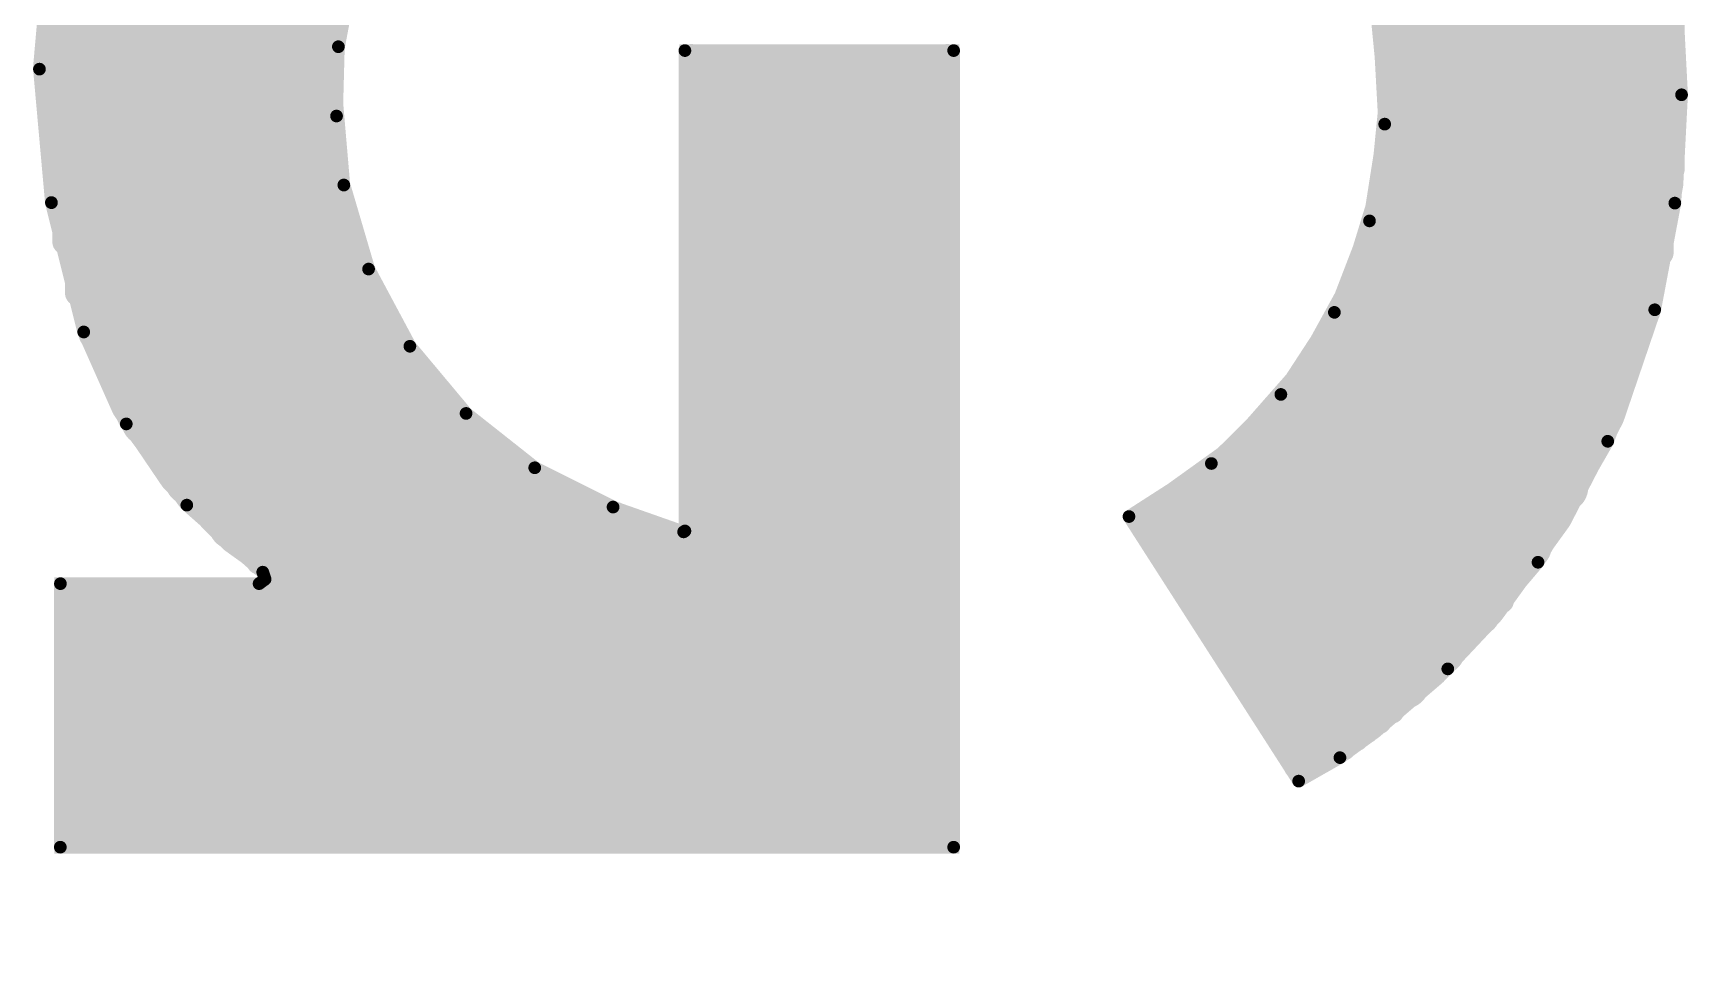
# Model space of a CAD drawing. Header units: millimetres. Extents: x 2260 to 2572, y -21 to 200.
# Drawn here: x 2434.634 to 2437.948, y 99.948 to 101.795 of the extents above; entities that cross this region are included whole.
import ezdxf

# ---------------------------------------------------------------- set-up
doc = ezdxf.new("R2010")
doc.units = ezdxf.units.MM
doc.layers.get('0').update_dxf_attribs({"lineweight": 18})
doc.layers.add('TO', color=1, linetype='Continuous', lineweight=18)

# ---------------------------------------------------------------- blocks, each defined once
blk = doc.blocks.new('PAD_R1')
blk.add_lwpolyline([(0.25, 0, 0.5, 0.5, 1), (-0.25, 0, 0.5, 0.5, 1)], format="xyseb", close=True)

msp = doc.modelspace()

# ---------------------------------------------------------------- linework, layer by layer
at = {"layer": 'TO'}
for points in [[(2435.227754961821, 102.918147615617, 0.0508, 0.0508, 0), (2435.227754961821, 100.1764756156171, 0.0508, 0.0508, 0)], [(2435.189010961821, 102.885737615617, 0.0508, 0.0508, 0), (2435.189010961821, 100.1764756156171, 0.0508, 0.0508, 0)], [(2437.354414961821, 101.6596776156171, 0.0508, 0.0508, 0), (2437.354414961821, 102.8959226156171, 0.0508, 0.0508, 0)], [(2435.150265961821, 102.851062615617, 0.0508, 0.0508, 0), (2435.150265961821, 100.1764756156171, 0.0508, 0.0508, 0)], [(2437.379814961821, 102.8419246156171, 0.1016, 0.1016, 0), (2437.379814961821, 100.491820615617, 0.1016, 0.1016, 0)], [(2435.086119961821, 102.788637615617, 0.0508, 0.0508, 0), (2435.086119961821, 100.735425615617, 0.0508, 0.0508, 0)], [(2435.111520961821, 102.8139026156171, 0.0508, 0.0508, 0), (2435.111520961821, 100.1764756156171, 0.0508, 0.0508, 0)], [(2437.451419961821, 102.7765906156171, 0.1016, 0.1016, 0), (2437.451419961821, 100.559469615617, 0.1016, 0.1016, 0)], [(2435.035320961821, 102.6933606156171, 0.1016, 0.1016, 0), (2435.035320961821, 100.810037615617, 0.1016, 0.1016, 0)], [(2437.523024961821, 102.7023206156171, 0.1016, 0.1016, 0), (2437.523024961821, 100.6368276156171, 0.1016, 0.1016, 0)], [(2437.573824961821, 102.683039615617, 0.0508, 0.0508, 0), (2437.573824961821, 100.657375615617, 0.0508, 0.0508, 0)], [(2434.948127961821, 102.578307615617, 0.1016, 0.1016, 0), (2434.948127961821, 100.898887615617, 0.1016, 0.1016, 0)], [(2437.624625961821, 102.574492615617, 0.1016, 0.1016, 0), (2437.624625961821, 100.768407615617, 0.1016, 0.1016, 0)], [(2437.697357961821, 102.460680615617, 0.1016, 0.1016, 0), (2437.697357961821, 100.8850006156171, 0.1016, 0.1016, 0)], [(2434.860937961821, 102.434405615617, 0.1016, 0.1016, 0), (2434.860937961821, 101.018072615617, 0.1016, 0.1016, 0)], [(2437.770087961821, 102.316515615617, 0.1016, 0.1016, 0), (2437.770087961821, 101.032319615617, 0.1016, 0.1016, 0)], [(2434.773744961821, 102.237850615617, 0.1016, 0.1016, 0), (2434.773744961821, 101.200477615617, 0.1016, 0.1016, 0)], [(2434.722944961821, 102.166122615617, 0.0508, 0.0508, 0), (2434.722944961821, 101.2737356156171, 0.0508, 0.0508, 0)], [(2437.842819961821, 102.108752615617, 0.1016, 0.1016, 0), (2437.842819961821, 101.2439496156171, 0.1016, 0.1016, 0)], [(2434.697544961821, 102.068267615617, 0.0508, 0.0508, 0), (2434.697544961821, 101.376362615617, 0.0508, 0.0508, 0)], [(2435.193467961821, 101.973150615617, 0.2032, 0.2032, 0), (2435.156382961821, 101.775320615617, 0.2032, 0.2032, 0)], [(2434.658950961821, 101.726497615617, 0.0508, 0.0508, 0), (2434.682709961821, 101.995325615617, 0.0508, 0.0508, 0)], [(2434.683107961821, 101.997527615617, 0.0508, 0.0508, 0), (2434.683107961821, 101.455152615617, 0.0508, 0.0508, 0)], [(2437.893619961821, 102.000722615617, 0.0508, 0.0508, 0), (2437.893619961821, 101.354232615617, 0.0508, 0.0508, 0)], [(2434.646255961821, 101.722727615617, 0.0254, 0.0254, 0), (2434.668902961821, 101.990127615617, 0.0254, 0.0254, 0)], [(2435.266427961821, 101.951165615617, 0.0508, 0.0508, 0), (2435.232300961821, 101.768730615617, 0.0508, 0.0508, 0)], [(2435.278599961821, 101.947537615617, 0.0254, 0.0254, 0), (2435.244957961821, 101.767677615617, 0.0254, 0.0254, 0)], [(2436.130715961821, 101.772635615617, 0.4064, 0.4064, 0), (2436.130715961821, 100.1510756156171, 0.4064, 0.4064, 0)], [(2436.285447961821, 101.772635615617, 0.4064, 0.4064, 0), (2436.285447961821, 100.1510756156171, 0.4064, 0.4064, 0)], [(2437.354414961821, 101.6596776156171, 0.0508, 0.0508, 0), (2437.336652961821, 101.842114615617, 0.0508, 0.0508, 0)], [(2437.913060961821, 101.850927615617, 0.0508, 0.0508, 0), (2437.922342961821, 101.671392615617, 0.0508, 0.0508, 0)], [(2437.925725961821, 101.851937615617, 0.0254, 0.0254, 0), (2437.935045961821, 101.671372615617, 0.0254, 0.0254, 0)], [(2437.340522961821, 101.6125476156171, 0.0254, 0.0254, 0), (2437.329762961821, 101.808537615617, 0.0254, 0.0254, 0)], [(2437.915989961821, 101.806662615617, 0.0508, 0.0508, 0), (2437.915989961821, 101.522740615617, 0.0508, 0.0508, 0)], [(2435.232300961821, 101.7687376156171, 0.0508, 0.0508, 0), (2435.227754961821, 101.670299615617, 0.0508, 0.0508, 0)], [(2435.244954961821, 101.767677615617, 0.0254, 0.0254, 0), (2435.241272961821, 101.6287676156171, 0.0254, 0.0254, 0)], [(2434.682765961821, 101.4573626156171, 0.0508, 0.0508, 0), (2434.658950961821, 101.7265006156171, 0.0508, 0.0508, 0)], [(2435.938969961821, 100.7973776156171, 0.0254, 0.0254, 0), (2435.938969961821, 101.7599356156171, 0.0254, 0.0254, 0)], [(2435.938969961821, 101.7599356156171, 0.0254, 0.0254, 0), (2436.477190961821, 101.7599356156171, 0.0254, 0.0254, 0)], [(2435.951670961821, 100.776704615617, 0.0508, 0.0508, 0), (2435.951670961821, 101.747630615617, 0.0508, 0.0508, 0)], [(2436.464489961821, 101.747630615617, 0.0508, 0.0508, 0), (2436.464489961821, 100.1764756156171, 0.0508, 0.0508, 0)], [(2436.477190961821, 101.7599356156171, 0.0254, 0.0254, 0), (2436.477190961821, 100.1637756156171, 0.0254, 0.0254, 0)], [(2434.670207961821, 101.455439615617, 0.0254, 0.0254, 0), (2434.646255961821, 101.722727615617, 0.0254, 0.0254, 0)], [(2435.227752961821, 101.670294615617, 0.0508, 0.0508, 0), (2435.243372961821, 101.488259615617, 0.0508, 0.0508, 0)], [(2437.335894961821, 101.473432615617, 0.0508, 0.0508, 0), (2437.354412961821, 101.6596776156171, 0.0508, 0.0508, 0)], [(2437.354414961821, 100.436742615617, 0.0508, 0.0508, 0), (2437.354414961821, 101.6596776156171, 0.0508, 0.0508, 0)], [(2437.922342961821, 101.671365615617, 0.0508, 0.0508, 0), (2437.913089961821, 101.492107615617, 0.0508, 0.0508, 0)], [(2437.935042961821, 101.671372615617, 0.0254, 0.0254, 0), (2437.921559961821, 101.454309615617, 0.0254, 0.0254, 0)], [(2435.241272961821, 101.6287676156171, 0.0254, 0.0254, 0), (2435.255860961821, 101.490580615617, 0.0254, 0.0254, 0)], [(2437.310042961821, 101.418642615617, 0.0254, 0.0254, 0), (2437.340522961821, 101.6125476156171, 0.0254, 0.0254, 0)], [(2435.168369961821, 101.474805615617, 0.2032, 0.2032, 0), (2435.223072961821, 101.288690615617, 0.2032, 0.2032, 0)], [(2437.913092961821, 101.492119615617, 0.0508, 0.0508, 0), (2437.869014961821, 101.243737615617, 0.0508, 0.0508, 0)], [(2434.746944961821, 101.2002256156171, 0.0508, 0.0508, 0), (2434.682767961821, 101.457355615617, 0.0508, 0.0508, 0)], [(2435.243374961821, 101.4882526156171, 0.0508, 0.0508, 0), (2435.293662961821, 101.317385615617, 0.0508, 0.0508, 0)], [(2435.255862961821, 101.490577615617, 0.0254, 0.0254, 0), (2435.255892961821, 101.490417615617, 0.0254, 0.0254, 0)], [(2435.255892961821, 101.490417615617, 0.0254, 0.0254, 0), (2435.305439961821, 101.322137615617, 0.0254, 0.0254, 0)], [(2437.281062961821, 101.294482615617, 0.0508, 0.0508, 0), (2437.335894961821, 101.473432615617, 0.0508, 0.0508, 0)], [(2434.670247961821, 101.455222615617, 0.0254, 0.0254, 0), (2434.670209961821, 101.455439615617, 0.0254, 0.0254, 0)], [(2434.670262961821, 101.455132615617, 0.0254, 0.0254, 0), (2434.670247961821, 101.455222615617, 0.0254, 0.0254, 0)], [(2434.734927961821, 101.196117615617, 0.0254, 0.0254, 0), (2434.670262961821, 101.455132615617, 0.0254, 0.0254, 0)], [(2435.253154961821, 101.444197615617, 0.0508, 0.0508, 0), (2435.253154961821, 100.1764756156171, 0.0508, 0.0508, 0)], [(2437.329015961821, 101.443682615617, 0.0508, 0.0508, 0), (2437.329015961821, 100.4157746156171, 0.0508, 0.0508, 0)], [(2437.921559961821, 101.454309615617, 0.0254, 0.0254, 0), (2437.881314961821, 101.240582615617, 0.0254, 0.0254, 0)], [(2437.239675961821, 101.235402615617, 0.0254, 0.0254, 0), (2437.310042961821, 101.418642615617, 0.0254, 0.0254, 0)], [(2435.223072961821, 101.288690615617, 0.2032, 0.2032, 0), (2435.314565961821, 101.117637615617, 0.2032, 0.2032, 0)], [(2435.268377961821, 101.388885615617, 0.0508, 0.0508, 0), (2435.268377961821, 100.1764756156171, 0.0508, 0.0508, 0)], [(2437.303612961821, 101.353872615617, 0.0508, 0.0508, 0), (2437.303612961821, 100.396672615617, 0.0508, 0.0508, 0)], [(2435.293662961821, 101.317385615617, 0.0508, 0.0508, 0), (2435.377680961821, 101.1603326156171, 0.0508, 0.0508, 0)], [(2435.305439961821, 101.322137615617, 0.0254, 0.0254, 0), (2435.388192961821, 101.167460615617, 0.0254, 0.0254, 0)], [(2437.184872961821, 101.119342615617, 0.0508, 0.0508, 0), (2437.281067961821, 101.294487615617, 0.0508, 0.0508, 0)], [(2437.283034961821, 101.299224615617, 0.0508, 0.0508, 0), (2437.283034961821, 100.381392615617, 0.0508, 0.0508, 0)], [(2437.844405961821, 101.250032615617, 0.1016, 0.1016, 0), (2437.771497961821, 101.0356246156171, 0.1016, 0.1016, 0)], [(2434.851519961821, 101.033652615617, 0.1016, 0.1016, 0), (2434.770942961821, 101.208550615617, 0.1016, 0.1016, 0)], [(2437.257634961821, 101.243797615617, 0.0508, 0.0508, 0), (2437.257634961821, 100.362767615617, 0.0508, 0.0508, 0)], [(2437.869012961821, 101.243732615617, 0.0508, 0.0508, 0), (2437.794889961821, 101.025725615617, 0.0508, 0.0508, 0)], [(2437.881314961821, 101.240582615617, 0.0254, 0.0254, 0), (2437.787207961821, 100.977095615617, 0.0254, 0.0254, 0)], [(2434.816567961821, 101.043565615617, 0.0508, 0.0508, 0), (2434.746944961821, 101.200230615617, 0.0508, 0.0508, 0)], [(2435.314565961821, 101.117637615617, 0.2032, 0.2032, 0), (2435.439010961821, 100.968827615617, 0.2032, 0.2032, 0)], [(2437.132532961821, 101.070937615617, 0.0254, 0.0254, 0), (2437.239675961821, 101.235402615617, 0.0254, 0.0254, 0)], [(2437.232234961821, 101.194717615617, 0.0508, 0.0508, 0), (2437.232234961821, 100.3471476156171, 0.0508, 0.0508, 0)], [(2434.734959961821, 101.196024615617, 0.0254, 0.0254, 0), (2434.734927961821, 101.196117615617, 0.0254, 0.0254, 0)], [(2434.820149961821, 101.011857615617, 0.0254, 0.0254, 0), (2434.734959961821, 101.196024615617, 0.0254, 0.0254, 0)], [(2435.377680961821, 101.1603326156171, 0.0508, 0.0508, 0), (2435.491912961821, 101.023672615617, 0.0508, 0.0508, 0)], [(2435.388192961821, 101.167460615617, 0.0254, 0.0254, 0), (2435.500685961821, 101.0328546156171, 0.0254, 0.0254, 0)], [(2437.060844961821, 100.940080615617, 0.1016, 0.1016, 0), (2437.205714961821, 101.104830615617, 0.1016, 0.1016, 0)], [(2437.189422961821, 101.125937615617, 0.0508, 0.0508, 0), (2437.189422961821, 100.3227856156171, 0.0508, 0.0508, 0)], [(2435.369977961821, 101.043627615617, 0.2032, 0.2032, 0), (2435.369977961821, 100.252675615617, 0.2032, 0.2032, 0)], [(2437.088582961821, 101.0022726156171, 0.0508, 0.0508, 0), (2437.184867961821, 101.119337615617, 0.0508, 0.0508, 0)], [(2437.164022961821, 101.091215615617, 0.0508, 0.0508, 0), (2437.164022961821, 100.325432615617, 0.0508, 0.0508, 0)], [(2434.965929961821, 100.878759615617, 0.1016, 0.1016, 0), (2434.851519961821, 101.033652615617, 0.1016, 0.1016, 0)], [(2436.993355961821, 100.9325226156171, 0.0254, 0.0254, 0), (2437.132532961821, 101.070937615617, 0.0254, 0.0254, 0)], [(2437.771497961821, 101.0356246156171, 0.1016, 0.1016, 0), (2437.667585961821, 100.8344106156171, 0.1016, 0.1016, 0)], [(2434.912714961821, 100.901627615617, 0.0508, 0.0508, 0), (2434.816567961821, 101.043565615617, 0.0508, 0.0508, 0)], [(2435.439010961821, 100.968827615617, 0.2032, 0.2032, 0), (2435.591177961821, 100.848514615617, 0.2032, 0.2032, 0)], [(2437.794889961821, 101.025725615617, 0.0508, 0.0508, 0), (2437.689237961821, 100.8211306156171, 0.0508, 0.0508, 0)], [(2434.941389961821, 100.849142615617, 0.0254, 0.0254, 0), (2434.820149961821, 101.011857615617, 0.0254, 0.0254, 0)], [(2435.491912961821, 101.023672615617, 0.0508, 0.0508, 0), (2435.631572961821, 100.913130615617, 0.0508, 0.0508, 0)], [(2435.500685961821, 101.0328546156171, 0.0254, 0.0254, 0), (2435.638214961821, 100.923957615617, 0.0254, 0.0254, 0)], [(2436.974832961821, 100.9020926156171, 0.0508, 0.0508, 0), (2437.088582961821, 101.0022726156171, 0.0508, 0.0508, 0)], [(2437.113222961821, 100.991277615617, 0.1016, 0.1016, 0), (2437.113222961821, 100.452465615617, 0.1016, 0.1016, 0)], [(2435.533952961821, 100.887925615617, 0.2032, 0.2032, 0), (2435.533952961821, 100.252675615617, 0.2032, 0.2032, 0)], [(2436.882692961821, 100.812047615617, 0.1016, 0.1016, 0), (2437.060844961821, 100.940080615617, 0.1016, 0.1016, 0)], [(2437.787207961821, 100.977095615617, 0.0254, 0.0254, 0), (2437.647554961821, 100.7346526156171, 0.0254, 0.0254, 0)], [(2437.029064961821, 100.912502615617, 0.1016, 0.1016, 0), (2437.029064961821, 100.5837356156171, 0.1016, 0.1016, 0)], [(2435.032374961821, 100.778857615617, 0.0508, 0.0508, 0), (2434.912714961821, 100.901627615617, 0.0508, 0.0508, 0)], [(2435.109409961821, 100.750327615617, 0.1016, 0.1016, 0), (2434.965929961821, 100.878759615617, 0.1016, 0.1016, 0)], [(2435.591177961821, 100.848514615617, 0.2032, 0.2032, 0), (2435.764677961821, 100.761749615617, 0.2032, 0.2032, 0)], [(2435.631572961821, 100.913130615617, 0.0508, 0.0508, 0), (2435.790809961821, 100.8333326156171, 0.0508, 0.0508, 0)], [(2435.638214961821, 100.923957615617, 0.0254, 0.0254, 0), (2435.795025961821, 100.845317615617, 0.0254, 0.0254, 0)], [(2436.828302961821, 100.826287615617, 0.0254, 0.0254, 0), (2436.993355961821, 100.9325226156171, 0.0254, 0.0254, 0)], [(2436.846539961821, 100.821370615617, 0.0508, 0.0508, 0), (2436.974832961821, 100.9020926156171, 0.0508, 0.0508, 0)], [(2434.879569961821, 100.704500615617, 0.4064, 0.4064, 0), (2434.879569961821, 100.1510756156171, 0.4064, 0.4064, 0)], [(2434.882920961821, 100.704500615617, 0.4064, 0.4064, 0), (2434.882920961821, 100.1510756156171, 0.4064, 0.4064, 0)], [(2435.697927961821, 100.789920615617, 0.2032, 0.2032, 0), (2435.697927961821, 100.252675615617, 0.2032, 0.2032, 0)], [(2436.944907961821, 100.849972615617, 0.1016, 0.1016, 0), (2436.944907961821, 100.715002615617, 0.1016, 0.1016, 0)], [(2437.667585961821, 100.8344106156171, 0.1016, 0.1016, 0), (2437.534969961821, 100.650840615617, 0.1016, 0.1016, 0)], [(2435.093497961821, 100.7148376156171, 0.0254, 0.0254, 0), (2434.941389961821, 100.849142615617, 0.0254, 0.0254, 0)], [(2435.790809961821, 100.833334615617, 0.0508, 0.0508, 0), (2435.951670961821, 100.776704615617, 0.0508, 0.0508, 0)], [(2435.799527961821, 100.830685615617, 0.0508, 0.0508, 0), (2435.799527961821, 100.1764756156171, 0.0508, 0.0508, 0)], [(2435.795025961821, 100.845317615617, 0.0254, 0.0254, 0), (2435.795160961821, 100.8452656156171, 0.0254, 0.0254, 0)], [(2435.795160961821, 100.8452656156171, 0.0254, 0.0254, 0), (2435.936387961821, 100.795547615617, 0.0254, 0.0254, 0)], [(2437.180779961821, 100.347090615617, 0.1016, 0.1016, 0), (2436.882692961821, 100.812044615617, 0.1016, 0.1016, 0)], [(2435.824927961821, 100.821322615617, 0.0508, 0.0508, 0), (2435.824927961821, 100.1764756156171, 0.0508, 0.0508, 0)], [(2435.862900961821, 100.807955615617, 0.0508, 0.0508, 0), (2435.862900961821, 100.1764756156171, 0.0508, 0.0508, 0)], [(2435.900869961821, 100.794587615617, 0.0508, 0.0508, 0), (2435.900869961821, 100.1764756156171, 0.0508, 0.0508, 0)], [(2437.168212961821, 100.296102615617, 0.0254, 0.0254, 0), (2436.828305961821, 100.826287615617, 0.0254, 0.0254, 0)], [(2437.172399961821, 100.313097615617, 0.0508, 0.0508, 0), (2436.846542961821, 100.821370615617, 0.0508, 0.0508, 0)], [(2437.689237961821, 100.8211306156171, 0.0508, 0.0508, 0), (2437.554397961821, 100.6344756156171, 0.0508, 0.0508, 0)], [(2435.171802961821, 100.679100615617, 0.0508, 0.0508, 0), (2435.032374961821, 100.778857615617, 0.0508, 0.0508, 0)], [(2435.275977961821, 100.653702615617, 0.1016, 0.1016, 0), (2435.109409961821, 100.750327615617, 0.1016, 0.1016, 0)], [(2435.926269961821, 100.787174615617, 0.0508, 0.0508, 0), (2435.926269961821, 100.1764756156171, 0.0508, 0.0508, 0)], [(2435.927515961821, 100.787599615617, 0.0508, 0.0508, 0), (2435.927515961821, 100.1764756156171, 0.0508, 0.0508, 0)], [(2435.936387961821, 100.795547615617, 0.0254, 0.0254, 0), (2435.938969961821, 100.7973776156171, 0.0254, 0.0254, 0)], [(2435.098212961821, 100.700627615617, 0.0254, 0.0254, 0), (2435.093495961821, 100.7148376156171, 0.0254, 0.0254, 0)], [(2437.647554961821, 100.7346526156171, 0.0254, 0.0254, 0), (2437.466847961821, 100.5210506156171, 0.0254, 0.0254, 0)], [(2434.688065961821, 100.1637756156171, 0.0254, 0.0254, 0), (2434.688282961821, 100.691800615617, 0.0254, 0.0254, 0)], [(2434.700769961821, 100.176079615617, 0.0508, 0.0508, 0), (2434.700977961821, 100.679100615617, 0.0508, 0.0508, 0)], [(2434.688282961821, 100.691800615617, 0.0254, 0.0254, 0), (2435.086119961821, 100.691800615617, 0.0254, 0.0254, 0)], [(2435.086119961821, 100.679100615617, 0.0508, 0.0508, 0), (2435.086119961821, 100.1764756156171, 0.0508, 0.0508, 0)], [(2435.086117961821, 100.691800615617, 0.0254, 0.0254, 0), (2435.098212961821, 100.700627615617, 0.0254, 0.0254, 0)], [(2437.534980961821, 100.650849615617, 0.1016, 0.1016, 0), (2437.422640961821, 100.531222615617, 0.1016, 0.1016, 0)], [(2437.554397961821, 100.6344756156171, 0.0508, 0.0508, 0), (2437.440185961821, 100.5128556156171, 0.0508, 0.0508, 0)], [(2437.422640961821, 100.531222615617, 0.1016, 0.1016, 0), (2437.298077961821, 100.424387615617, 0.1016, 0.1016, 0)], [(2437.466847961821, 100.5210506156171, 0.0254, 0.0254, 0), (2437.250895961821, 100.343157615617, 0.0254, 0.0254, 0)], [(2437.440185961821, 100.5128556156171, 0.0508, 0.0508, 0), (2437.313540961821, 100.404234615617, 0.0508, 0.0508, 0)], [(2437.313544961821, 100.404237615617, 0.0508, 0.0508, 0), (2437.244169961821, 100.353940615617, 0.0508, 0.0508, 0)], [(2435.799527961821, 100.252675615617, 0.2032, 0.2032, 0), (2435.268377961821, 100.252675615617, 0.2032, 0.2032, 0)], [(2437.244167961821, 100.353937615617, 0.0508, 0.0508, 0), (2437.172399961821, 100.313097615617, 0.0508, 0.0508, 0)], [(2437.250897961821, 100.343157615617, 0.0254, 0.0254, 0), (2437.168212961821, 100.296102615617, 0.0254, 0.0254, 0)], [(2435.253154961821, 100.1764756156171, 0.0508, 0.0508, 0), (2435.086119961821, 100.1764756156171, 0.0508, 0.0508, 0)], [(2435.268377961821, 100.1764756156171, 0.0508, 0.0508, 0), (2435.253154961821, 100.1764756156171, 0.0508, 0.0508, 0)], [(2435.799527961821, 100.1764756156171, 0.0508, 0.0508, 0), (2435.268377961821, 100.1764756156171, 0.0508, 0.0508, 0)], [(2435.926269961821, 100.1764756156171, 0.0508, 0.0508, 0), (2435.799527961821, 100.1764756156171, 0.0508, 0.0508, 0)], [(2435.927515961821, 100.1764756156171, 0.0508, 0.0508, 0), (2435.926269961821, 100.1764756156171, 0.0508, 0.0508, 0)], [(2436.477190961821, 100.1637756156171, 0.0254, 0.0254, 0), (2434.688065961821, 100.1637756156171, 0.0254, 0.0254, 0)]]:
    msp.add_lwpolyline(points, format="xyseb", dxfattribs=at)

# ---------------------------------------------------------------- block references
at = {"layer": 'TO', "rotation": 270}
for p, xscale, yscale in [((2435.156382961821, 101.775320615617), 0.2032, 0.2032), ((2437.915989961821, 101.806662615617), 0.0508, 0.0508), ((2435.232300961821, 101.7687376156171), 0.0508, 0.0508), ((2435.232300961821, 101.768730615617), 0.0508, 0.0508), ((2435.244954961821, 101.767677615617), 0.0254, 0.0254), ((2435.244957961821, 101.767677615617), 0.0254, 0.0254), ((2434.658950961821, 101.7265006156171), 0.0508, 0.0508), ((2434.658950961821, 101.726497615617), 0.0508, 0.0508), ((2435.938969961821, 101.7599356156171), 0.0254, 0.0254), ((2435.938969961821, 101.7599356156171), 0.0254, 0.0254), ((2435.951670961821, 101.747630615617), 0.0508, 0.0508), ((2436.464489961821, 101.747630615617), 0.0508, 0.0508), ((2436.477190961821, 101.7599356156171), 0.0254, 0.0254), ((2436.477190961821, 101.7599356156171), 0.0254, 0.0254), ((2434.646255961821, 101.722727615617), 0.0254, 0.0254), ((2434.646255961821, 101.722727615617), 0.0254, 0.0254), ((2435.227752961821, 101.670294615617), 0.0508, 0.0508), ((2435.227754961821, 101.670299615617), 0.0508, 0.0508), ((2437.354412961821, 101.6596776156171), 0.0508, 0.0508), ((2437.354414961821, 101.6596776156171), 0.0508, 0.0508), ((2437.354414961821, 101.6596776156171), 0.0508, 0.0508), ((2437.354414961821, 101.6596776156171), 0.0508, 0.0508), ((2437.922342961821, 101.671392615617), 0.0508, 0.0508), ((2437.922342961821, 101.671365615617), 0.0508, 0.0508), ((2437.935042961821, 101.671372615617), 0.0254, 0.0254), ((2437.935045961821, 101.671372615617), 0.0254, 0.0254), ((2435.241272961821, 101.6287676156171), 0.0254, 0.0254), ((2435.241272961821, 101.6287676156171), 0.0254, 0.0254), ((2437.340522961821, 101.6125476156171), 0.0254, 0.0254), ((2437.340522961821, 101.6125476156171), 0.0254, 0.0254), ((2435.168369961821, 101.474805615617), 0.2032, 0.2032), ((2437.915989961821, 101.522740615617), 0.0508, 0.0508), ((2437.913089961821, 101.492107615617), 0.0508, 0.0508), ((2437.913092961821, 101.492119615617), 0.0508, 0.0508), ((2434.682765961821, 101.4573626156171), 0.0508, 0.0508), ((2434.682767961821, 101.457355615617), 0.0508, 0.0508), ((2435.243372961821, 101.488259615617), 0.0508, 0.0508), ((2435.243374961821, 101.4882526156171), 0.0508, 0.0508), ((2435.255860961821, 101.490580615617), 0.0254, 0.0254), ((2435.255862961821, 101.490577615617), 0.0254, 0.0254), ((2435.255892961821, 101.490417615617), 0.0254, 0.0254), ((2435.255892961821, 101.490417615617), 0.0254, 0.0254), ((2437.335894961821, 101.473432615617), 0.0508, 0.0508), ((2437.335894961821, 101.473432615617), 0.0508, 0.0508), ((2434.670207961821, 101.455439615617), 0.0254, 0.0254), ((2434.670209961821, 101.455439615617), 0.0254, 0.0254), ((2434.670247961821, 101.455222615617), 0.0254, 0.0254), ((2434.670247961821, 101.455222615617), 0.0254, 0.0254), ((2434.670262961821, 101.455132615617), 0.0254, 0.0254), ((2434.670262961821, 101.455132615617), 0.0254, 0.0254), ((2434.683107961821, 101.455152615617), 0.0508, 0.0508), ((2435.253154961821, 101.444197615617), 0.0508, 0.0508), ((2437.329015961821, 101.443682615617), 0.0508, 0.0508), ((2437.921559961821, 101.454309615617), 0.0254, 0.0254), ((2437.921559961821, 101.454309615617), 0.0254, 0.0254), ((2437.310042961821, 101.418642615617), 0.0254, 0.0254), ((2437.310042961821, 101.418642615617), 0.0254, 0.0254), ((2434.697544961821, 101.376362615617), 0.0508, 0.0508), ((2435.223072961821, 101.288690615617), 0.2032, 0.2032), ((2435.223072961821, 101.288690615617), 0.2032, 0.2032), ((2435.268377961821, 101.388885615617), 0.0508, 0.0508), ((2437.303612961821, 101.353872615617), 0.0508, 0.0508), ((2437.893619961821, 101.354232615617), 0.0508, 0.0508), ((2435.293662961821, 101.317385615617), 0.0508, 0.0508), ((2435.293662961821, 101.317385615617), 0.0508, 0.0508), ((2435.305439961821, 101.322137615617), 0.0254, 0.0254), ((2435.305439961821, 101.322137615617), 0.0254, 0.0254), ((2437.281062961821, 101.294482615617), 0.0508, 0.0508), ((2437.281067961821, 101.294487615617), 0.0508, 0.0508), ((2437.283034961821, 101.299224615617), 0.0508, 0.0508), ((2434.722944961821, 101.2737356156171), 0.0508, 0.0508), ((2437.842819961821, 101.2439496156171), 0.1016, 0.1016), ((2437.844405961821, 101.250032615617), 0.1016, 0.1016), ((2434.770942961821, 101.208550615617), 0.1016, 0.1016), ((2434.773744961821, 101.200477615617), 0.1016, 0.1016), ((2437.257634961821, 101.243797615617), 0.0508, 0.0508), ((2437.869012961821, 101.243732615617), 0.0508, 0.0508), ((2437.869014961821, 101.243737615617), 0.0508, 0.0508), ((2437.881314961821, 101.240582615617), 0.0254, 0.0254), ((2437.881314961821, 101.240582615617), 0.0254, 0.0254), ((2434.746944961821, 101.200230615617), 0.0508, 0.0508), ((2434.746944961821, 101.2002256156171), 0.0508, 0.0508), ((2435.314565961821, 101.117637615617), 0.2032, 0.2032), ((2435.314565961821, 101.117637615617), 0.2032, 0.2032), ((2437.232234961821, 101.194717615617), 0.0508, 0.0508), ((2437.239675961821, 101.235402615617), 0.0254, 0.0254), ((2437.239675961821, 101.235402615617), 0.0254, 0.0254), ((2434.734927961821, 101.196117615617), 0.0254, 0.0254), ((2434.734927961821, 101.196117615617), 0.0254, 0.0254), ((2434.734959961821, 101.196024615617), 0.0254, 0.0254), ((2434.734959961821, 101.196024615617), 0.0254, 0.0254), ((2435.377680961821, 101.1603326156171), 0.0508, 0.0508), ((2435.377680961821, 101.1603326156171), 0.0508, 0.0508), ((2435.388192961821, 101.167460615617), 0.0254, 0.0254), ((2435.388192961821, 101.167460615617), 0.0254, 0.0254), ((2437.205714961821, 101.104830615617), 0.1016, 0.1016), ((2437.189422961821, 101.125937615617), 0.0508, 0.0508), ((2435.369977961821, 101.043627615617), 0.2032, 0.2032), ((2437.164022961821, 101.091215615617), 0.0508, 0.0508), ((2437.184867961821, 101.119337615617), 0.0508, 0.0508), ((2437.184872961821, 101.119342615617), 0.0508, 0.0508), ((2434.851519961821, 101.033652615617), 0.1016, 0.1016), ((2434.851519961821, 101.033652615617), 0.1016, 0.1016), ((2437.132532961821, 101.070937615617), 0.0254, 0.0254), ((2437.132532961821, 101.070937615617), 0.0254, 0.0254), ((2437.770087961821, 101.032319615617), 0.1016, 0.1016), ((2437.771497961821, 101.0356246156171), 0.1016, 0.1016), ((2437.771497961821, 101.0356246156171), 0.1016, 0.1016), ((2434.816567961821, 101.043565615617), 0.0508, 0.0508), ((2434.816567961821, 101.043565615617), 0.0508, 0.0508), ((2434.860937961821, 101.018072615617), 0.1016, 0.1016), ((2435.439010961821, 100.968827615617), 0.2032, 0.2032), ((2435.439010961821, 100.968827615617), 0.2032, 0.2032), ((2437.794889961821, 101.025725615617), 0.0508, 0.0508), ((2437.794889961821, 101.025725615617), 0.0508, 0.0508), ((2434.820149961821, 101.011857615617), 0.0254, 0.0254), ((2434.820149961821, 101.011857615617), 0.0254, 0.0254), ((2435.491912961821, 101.023672615617), 0.0508, 0.0508), ((2435.491912961821, 101.023672615617), 0.0508, 0.0508), ((2435.500685961821, 101.0328546156171), 0.0254, 0.0254), ((2435.500685961821, 101.0328546156171), 0.0254, 0.0254), ((2437.113222961821, 100.991277615617), 0.1016, 0.1016), ((2437.088582961821, 101.0022726156171), 0.0508, 0.0508), ((2437.088582961821, 101.0022726156171), 0.0508, 0.0508), ((2435.533952961821, 100.887925615617), 0.2032, 0.2032), ((2437.060844961821, 100.940080615617), 0.1016, 0.1016), ((2437.060844961821, 100.940080615617), 0.1016, 0.1016), ((2437.787207961821, 100.977095615617), 0.0254, 0.0254), ((2437.787207961821, 100.977095615617), 0.0254, 0.0254), ((2437.029064961821, 100.912502615617), 0.1016, 0.1016), ((2434.912714961821, 100.901627615617), 0.0508, 0.0508), ((2434.912714961821, 100.901627615617), 0.0508, 0.0508), ((2434.948127961821, 100.898887615617), 0.1016, 0.1016), ((2434.965929961821, 100.878759615617), 0.1016, 0.1016), ((2434.965929961821, 100.878759615617), 0.1016, 0.1016), ((2435.591177961821, 100.848514615617), 0.2032, 0.2032), ((2435.591177961821, 100.848514615617), 0.2032, 0.2032), ((2435.631572961821, 100.913130615617), 0.0508, 0.0508), ((2435.631572961821, 100.913130615617), 0.0508, 0.0508), ((2435.638214961821, 100.923957615617), 0.0254, 0.0254), ((2435.638214961821, 100.923957615617), 0.0254, 0.0254), ((2436.974832961821, 100.9020926156171), 0.0508, 0.0508), ((2436.974832961821, 100.9020926156171), 0.0508, 0.0508), ((2436.993355961821, 100.9325226156171), 0.0254, 0.0254), ((2436.993355961821, 100.9325226156171), 0.0254, 0.0254), ((2437.697357961821, 100.8850006156171), 0.1016, 0.1016), ((2435.697927961821, 100.789920615617), 0.2032, 0.2032), ((2436.944907961821, 100.849972615617), 0.1016, 0.1016), ((2437.667585961821, 100.8344106156171), 0.1016, 0.1016), ((2437.667585961821, 100.8344106156171), 0.1016, 0.1016), ((2434.941389961821, 100.849142615617), 0.0254, 0.0254), ((2434.941389961821, 100.849142615617), 0.0254, 0.0254), ((2435.035320961821, 100.810037615617), 0.1016, 0.1016), ((2435.764677961821, 100.761749615617), 0.2032, 0.2032), ((2435.790809961821, 100.833334615617), 0.0508, 0.0508), ((2435.790809961821, 100.8333326156171), 0.0508, 0.0508), ((2435.799527961821, 100.830685615617), 0.0508, 0.0508), ((2435.795025961821, 100.845317615617), 0.0254, 0.0254), ((2435.795025961821, 100.845317615617), 0.0254, 0.0254), ((2435.795160961821, 100.8452656156171), 0.0254, 0.0254), ((2435.795160961821, 100.8452656156171), 0.0254, 0.0254), ((2436.882692961821, 100.812047615617), 0.1016, 0.1016), ((2436.882692961821, 100.812044615617), 0.1016, 0.1016), ((2435.824927961821, 100.821322615617), 0.0508, 0.0508), ((2435.862900961821, 100.807955615617), 0.0508, 0.0508), ((2435.900869961821, 100.794587615617), 0.0508, 0.0508), ((2436.828302961821, 100.826287615617), 0.0254, 0.0254), ((2436.828305961821, 100.826287615617), 0.0254, 0.0254), ((2436.846539961821, 100.821370615617), 0.0508, 0.0508), ((2436.846542961821, 100.821370615617), 0.0508, 0.0508), ((2437.624625961821, 100.768407615617), 0.1016, 0.1016), ((2437.689237961821, 100.8211306156171), 0.0508, 0.0508), ((2437.689237961821, 100.8211306156171), 0.0508, 0.0508), ((2435.032374961821, 100.778857615617), 0.0508, 0.0508), ((2435.032374961821, 100.778857615617), 0.0508, 0.0508), ((2435.109409961821, 100.750327615617), 0.1016, 0.1016), ((2435.109409961821, 100.750327615617), 0.1016, 0.1016), ((2435.926269961821, 100.787174615617), 0.0508, 0.0508), ((2435.927515961821, 100.787599615617), 0.0508, 0.0508), ((2435.936387961821, 100.795547615617), 0.0254, 0.0254), ((2435.936387961821, 100.795547615617), 0.0254, 0.0254), ((2435.938969961821, 100.7973776156171), 0.0254, 0.0254), ((2435.938969961821, 100.7973776156171), 0.0254, 0.0254), ((2435.951670961821, 100.776704615617), 0.0508, 0.0508), ((2435.951670961821, 100.776704615617), 0.0508, 0.0508), ((2435.086119961821, 100.735425615617), 0.0508, 0.0508), ((2436.944907961821, 100.715002615617), 0.1016, 0.1016), ((2435.093495961821, 100.7148376156171), 0.0254, 0.0254), ((2435.093497961821, 100.7148376156171), 0.0254, 0.0254), ((2437.647554961821, 100.7346526156171), 0.0254, 0.0254), ((2437.647554961821, 100.7346526156171), 0.0254, 0.0254), ((2434.700977961821, 100.679100615617), 0.0508, 0.0508), ((2434.688282961821, 100.691800615617), 0.0254, 0.0254), ((2434.688282961821, 100.691800615617), 0.0254, 0.0254), ((2435.086119961821, 100.679100615617), 0.0508, 0.0508), ((2435.086117961821, 100.691800615617), 0.0254, 0.0254), ((2435.086119961821, 100.691800615617), 0.0254, 0.0254), ((2435.098212961821, 100.700627615617), 0.0254, 0.0254), ((2435.098212961821, 100.700627615617), 0.0254, 0.0254), ((2435.171802961821, 100.679100615617), 0.0508, 0.0508), ((2435.275977961821, 100.653702615617), 0.1016, 0.1016), ((2437.523024961821, 100.6368276156171), 0.1016, 0.1016), ((2437.534969961821, 100.650840615617), 0.1016, 0.1016), ((2437.534980961821, 100.650849615617), 0.1016, 0.1016), ((2437.554397961821, 100.6344756156171), 0.0508, 0.0508), ((2437.554397961821, 100.6344756156171), 0.0508, 0.0508), ((2437.573824961821, 100.657375615617), 0.0508, 0.0508), ((2437.029064961821, 100.5837356156171), 0.1016, 0.1016), ((2437.451419961821, 100.559469615617), 0.1016, 0.1016), ((2437.422640961821, 100.531222615617), 0.1016, 0.1016), ((2437.422640961821, 100.531222615617), 0.1016, 0.1016), ((2437.379814961821, 100.491820615617), 0.1016, 0.1016), ((2437.440185961821, 100.5128556156171), 0.0508, 0.0508), ((2437.440185961821, 100.5128556156171), 0.0508, 0.0508), ((2437.466847961821, 100.5210506156171), 0.0254, 0.0254), ((2437.466847961821, 100.5210506156171), 0.0254, 0.0254), ((2437.113222961821, 100.452465615617), 0.1016, 0.1016), ((2437.298077961821, 100.424387615617), 0.1016, 0.1016), ((2437.354414961821, 100.436742615617), 0.0508, 0.0508), ((2437.303612961821, 100.396672615617), 0.0508, 0.0508), ((2437.313540961821, 100.404234615617), 0.0508, 0.0508), ((2437.313544961821, 100.404237615617), 0.0508, 0.0508), ((2437.329015961821, 100.4157746156171), 0.0508, 0.0508), ((2437.180779961821, 100.347090615617), 0.1016, 0.1016), ((2437.257634961821, 100.362767615617), 0.0508, 0.0508), ((2437.283034961821, 100.381392615617), 0.0508, 0.0508), ((2435.268377961821, 100.252675615617), 0.2032, 0.2032), ((2435.369977961821, 100.252675615617), 0.2032, 0.2032), ((2435.533952961821, 100.252675615617), 0.2032, 0.2032), ((2435.697927961821, 100.252675615617), 0.2032, 0.2032), ((2435.799527961821, 100.252675615617), 0.2032, 0.2032), ((2437.232234961821, 100.3471476156171), 0.0508, 0.0508), ((2437.244167961821, 100.353937615617), 0.0508, 0.0508), ((2437.244169961821, 100.353940615617), 0.0508, 0.0508), ((2437.250895961821, 100.343157615617), 0.0254, 0.0254), ((2437.250897961821, 100.343157615617), 0.0254, 0.0254), ((2437.164022961821, 100.325432615617), 0.0508, 0.0508), ((2437.172399961821, 100.313097615617), 0.0508, 0.0508), ((2437.172399961821, 100.313097615617), 0.0508, 0.0508), ((2437.189422961821, 100.3227856156171), 0.0508, 0.0508), ((2437.168212961821, 100.296102615617), 0.0254, 0.0254), ((2437.168212961821, 100.296102615617), 0.0254, 0.0254), ((2434.700769961821, 100.176079615617), 0.0508, 0.0508), ((2435.086119961821, 100.1764756156171), 0.0508, 0.0508), ((2435.086119961821, 100.1764756156171), 0.0508, 0.0508), ((2435.111520961821, 100.1764756156171), 0.0508, 0.0508), ((2435.150265961821, 100.1764756156171), 0.0508, 0.0508), ((2435.189010961821, 100.1764756156171), 0.0508, 0.0508), ((2435.227754961821, 100.1764756156171), 0.0508, 0.0508), ((2435.253154961821, 100.1764756156171), 0.0508, 0.0508), ((2435.253154961821, 100.1764756156171), 0.0508, 0.0508), ((2435.253154961821, 100.1764756156171), 0.0508, 0.0508), ((2435.268377961821, 100.1764756156171), 0.0508, 0.0508), ((2435.268377961821, 100.1764756156171), 0.0508, 0.0508), ((2435.268377961821, 100.1764756156171), 0.0508, 0.0508), ((2435.799527961821, 100.1764756156171), 0.0508, 0.0508), ((2435.799527961821, 100.1764756156171), 0.0508, 0.0508), ((2435.799527961821, 100.1764756156171), 0.0508, 0.0508), ((2435.824927961821, 100.1764756156171), 0.0508, 0.0508), ((2435.862900961821, 100.1764756156171), 0.0508, 0.0508), ((2435.900869961821, 100.1764756156171), 0.0508, 0.0508), ((2435.926269961821, 100.1764756156171), 0.0508, 0.0508), ((2435.926269961821, 100.1764756156171), 0.0508, 0.0508), ((2435.926269961821, 100.1764756156171), 0.0508, 0.0508), ((2435.927515961821, 100.1764756156171), 0.0508, 0.0508), ((2435.927515961821, 100.1764756156171), 0.0508, 0.0508), ((2436.464489961821, 100.1764756156171), 0.0508, 0.0508), ((2434.688065961821, 100.1637756156171), 0.0254, 0.0254), ((2434.688065961821, 100.1637756156171), 0.0254, 0.0254), ((2436.477190961821, 100.1637756156171), 0.0254, 0.0254), ((2436.477190961821, 100.1637756156171), 0.0254, 0.0254)]:
    msp.add_blockref('PAD_R1', p, dxfattribs=dict(at, xscale=xscale, yscale=yscale))

doc.saveas('drawing.dxf')
